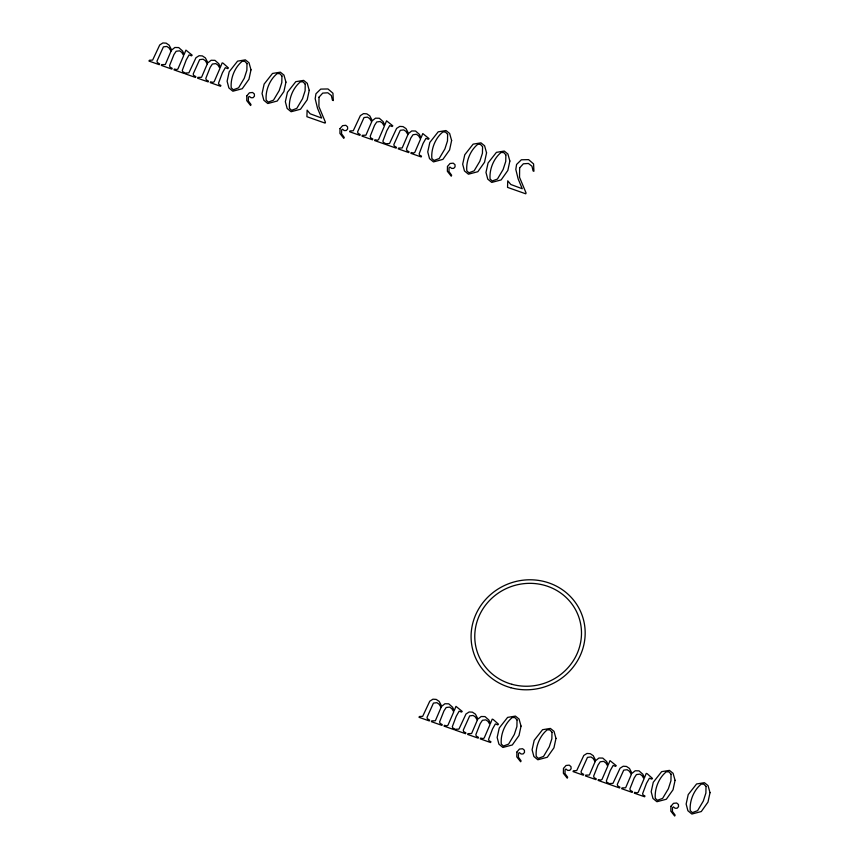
<?xml version="1.0" encoding="UTF-8"?>
<svg xmlns="http://www.w3.org/2000/svg" width="859" height="859" viewBox="0 0 859 859"><rect width="100%" height="100%" fill="white"/><g stroke="black" fill="none" stroke-linecap="round" stroke-linejoin="round"><path stroke-width="1.29" d="M319.011 97.185L318.904 106.623L325.443 122.289L325.11 123.116L306.91 116.706L307.114 110.145L310.206 113.817L321.631 118.048L317.529 108.277L315.178 98.731L315.951 93.771L320.74 89.1L327.966 88.96L332.948 93.223L333.303 100.567L332.454 100.267L331.338 95.521L327.784 92.783L322.726 93.105L319.011 97.185M519.641 167.87L519.534 177.308L526.073 192.974L525.74 193.801L507.54 187.38L507.744 180.83L510.837 184.502L522.261 188.733L518.16 178.962L515.808 169.416L516.581 164.456L521.359 159.785L528.596 159.634L533.579 163.908L533.922 171.252L533.085 170.952L531.968 166.206L528.414 163.468L523.356 163.79L519.641 167.87M246.995 63.663L246.866 70.245L244.278 78.244L238.566 87.843L233.337 89.787L231.232 87.822C230.341 78.319 234.722 67.281 242.249 61.268L244.804 61.333L246.995 63.663M281.945 75.968L281.806 82.55L279.218 90.56L273.506 100.159L268.287 102.103L266.183 100.127C265.281 90.635 269.662 79.597 277.199 73.584L279.744 73.649L281.945 75.968M305.246 84.182L305.106 90.764L302.518 98.764L296.806 108.363L291.588 110.317L289.483 108.341C288.581 98.839 292.962 87.801 300.489 81.798L303.044 81.852L305.246 84.182M447.625 134.337L447.496 140.93L444.898 148.929L439.185 158.528L433.967 160.472L431.862 158.496C430.96 149.004 435.341 137.966 442.879 131.953L445.424 132.018L447.625 134.337M482.575 146.653L482.436 153.235L479.848 161.245L474.136 170.844L468.917 172.788L466.813 170.812C465.911 161.309 470.292 150.271 477.819 144.269L480.374 144.333L482.575 146.653M505.876 154.867L505.736 161.449L503.149 169.448L497.436 179.048L492.218 180.991L490.102 179.016C489.211 169.524 493.592 158.486 501.119 152.472L503.675 152.537L505.876 154.867M517.043 719.906L516.914 726.489L514.316 734.499L508.603 744.098L503.385 746.041L501.28 744.066C500.378 734.563 504.759 723.525 512.297 717.523L514.842 717.576L517.043 719.906M551.993 732.222L551.854 738.804L549.266 746.804L543.554 756.403L538.335 758.357L536.231 756.382C535.329 746.879 539.71 735.841 547.237 729.828L549.792 729.892L551.993 732.222M671.072 774.174L670.943 780.756L668.356 788.766L662.633 798.355L657.414 800.309L655.31 798.333C654.418 788.83 658.799 777.792 666.326 771.79L668.882 771.844L671.072 774.174M706.023 786.49L705.883 793.072L703.296 801.071L697.583 810.671L692.365 812.614L690.26 810.649C689.358 801.146 693.739 790.108 701.277 784.095L703.822 784.16L706.023 786.49M246.844 95.789L246.737 100.621L250.624 105.539L251.021 104.562L248.348 100.933L248.434 97.121L249.335 96.391L251.032 97.722L253.061 97.701L254.447 96.165L254.361 93.996L252.589 92.482L249.4 92.815L246.844 95.789M340.035 128.625L339.928 133.456L343.815 138.363L344.212 137.386L341.538 133.768L341.635 129.945L342.526 129.226L344.223 130.557L346.252 130.536L347.637 128.99L347.551 126.831L345.79 125.317L342.591 125.65L340.035 128.625M447.475 166.474L447.367 171.306L451.254 176.213L451.651 175.236L448.978 171.617L449.064 167.806L449.966 167.076L451.651 168.407L453.692 168.385L455.077 166.839L454.991 164.681L453.219 163.167L450.03 163.5L447.475 166.474M516.893 752.044L516.785 756.865L520.672 761.783L521.069 760.806L518.396 757.187L518.482 753.364L519.384 752.634L521.069 753.977L523.11 753.955L524.495 752.409L524.409 750.24L522.637 748.737L519.448 749.069L516.893 752.044M563.483 768.461L563.375 773.283L567.262 778.2L567.67 777.223L564.997 773.605L565.082 769.782L565.974 769.052L567.67 770.394L569.71 770.373L571.095 768.826L570.999 766.658L569.238 765.144L566.038 765.487L563.483 768.461M670.922 806.311L670.815 811.132L674.702 816.05L675.099 815.073L672.425 811.454L672.511 807.632L673.413 806.902L675.11 808.244L677.139 808.222L678.524 806.676L678.438 804.507L676.667 803.004L673.477 803.337L670.922 806.311M171.059 51.111L165.304 64.532L161.664 64.618L161.342 65.413L171.875 69.128L172.197 68.333L169.985 67.088L169.577 65.574L173.937 54.579L176.149 51.272L179.52 50.831L181.7 52.335L183.708 55.567L177.91 68.967L176.707 69.568L174.323 69.074L173.99 69.869L184.298 73.509L184.621 72.704L182.742 71.694L182.269 70.438L186.188 60.023L189.066 54.922L191.503 55.846L192.169 55.169L185.931 50.123L184.159 54.45L182.516 50.949L178.693 47.567L174.871 47.492L171.671 50.047L169.137 45.162L166.163 43.154L162.877 42.95L159.731 44.958L152.634 60.087L149.316 60.27L148.983 61.064L159.269 64.683L159.602 63.888L157.283 62.482L156.993 61.086L163.403 46.858L166.818 46.44L169.008 47.879L171.059 51.111M207.298 63.877L201.554 77.299L197.914 77.385L197.591 78.19L208.125 81.895L208.447 81.1L206.235 79.855L205.827 78.341L210.176 67.356L212.388 64.038L215.77 63.609L217.939 65.112L219.958 68.333L214.159 81.734L212.946 82.335L210.562 81.841L210.24 82.647L220.548 86.276L220.87 85.47L218.991 84.472L218.519 83.205L222.427 72.79L225.316 67.689L227.753 68.613L228.419 67.936L223.157 63.233L222.17 62.89L220.409 67.217L218.766 63.716L214.943 60.345L211.121 60.27L207.921 62.825L205.387 57.929L202.402 55.921L199.116 55.717L195.97 57.725L188.883 72.854L185.555 73.036L185.233 73.831L195.519 77.46L195.841 76.655L193.522 75.259L193.232 73.863L199.642 59.625L203.068 59.207L205.247 60.645L207.298 63.877M371.689 121.785L365.934 135.207L362.294 135.303L361.972 136.098L372.505 139.813L372.827 139.008L370.616 137.773L370.208 136.259L374.567 125.264L376.768 121.957L380.15 121.516L382.319 123.02L384.338 126.241L378.54 139.652L377.337 140.253L374.943 139.759L374.621 140.554L384.929 144.183L385.251 143.389L383.372 142.379L382.899 141.123L386.818 130.697L389.696 125.607L392.133 126.531L392.799 125.844L386.561 120.808L384.789 125.135L383.146 121.634L379.324 118.252L375.501 118.177L372.301 120.732L369.767 115.836L366.782 113.839L363.497 113.635L360.351 115.632L353.264 130.772L349.946 130.944L349.613 131.749L359.9 135.368L360.222 134.573L357.913 133.166L357.623 131.771L364.023 117.543L367.448 117.125L369.638 118.563L371.689 121.785M407.928 134.562L402.184 147.984L398.544 148.07L398.211 148.865L408.744 152.58L409.077 151.785L406.865 150.54L406.447 149.026L410.806 138.031L413.018 134.723L416.4 134.283L418.569 135.786L420.577 139.018L414.79 152.419L413.576 153.02L411.193 152.526L410.86 153.321L421.168 156.961L421.501 156.155L419.622 155.157L419.138 153.89L423.058 143.474L425.946 138.374L428.373 139.298L429.049 138.621L422.8 133.575L421.039 137.902L419.396 134.401L415.563 131.019L411.751 130.944L408.54 133.499L406.017 128.614L403.032 126.606L399.746 126.402L396.6 128.41L389.514 143.539L386.185 143.721L385.863 144.516L396.139 148.135L396.471 147.34L394.152 145.944L393.862 144.537L400.273 130.31L403.698 129.892L405.877 131.33L407.928 134.562M441.107 707.354L435.352 720.776L431.712 720.862L431.39 721.667L441.923 725.372L442.245 724.577L440.033 723.342L439.625 721.818L443.985 710.833L446.186 707.515L449.568 707.086L451.737 708.589L453.756 711.81L447.958 725.221L446.755 725.823L444.361 725.318L444.039 726.123L454.347 729.753L454.669 728.958L452.79 727.949L452.317 726.693L456.236 716.266L459.114 711.177L461.551 712.09L462.217 711.413L455.979 706.366L454.207 710.704L452.564 707.204L448.742 703.822L444.919 703.746L441.719 706.302L439.185 701.406L436.2 699.409L432.915 699.194L429.768 701.202L422.682 716.342L419.364 716.513L419.031 717.308L429.317 720.937L429.64 720.132L427.331 718.736L427.041 717.34L433.441 703.102L436.866 702.683L439.056 704.133L441.107 707.354M477.346 720.121L471.602 733.543L467.962 733.629L467.629 734.434L478.162 738.149L478.495 737.344L476.273 736.109L475.865 734.595L480.224 723.6L482.436 720.293L485.807 719.853L487.987 721.356L489.995 724.577L484.208 737.988L482.994 738.59L480.611 738.096L480.278 738.89L490.586 742.52L490.918 741.725L489.039 740.716L488.556 739.459L492.475 729.033L495.364 723.944L497.791 724.867L498.467 724.18L493.195 719.488L492.218 719.133L490.457 723.471L488.814 719.971L484.981 716.589L481.169 716.513L477.958 719.069L475.435 714.173L472.45 712.175L469.164 711.971L466.018 713.969L458.931 729.108L455.603 729.28L455.281 730.086L465.557 733.704L465.889 732.91L463.57 731.503L463.28 730.107L469.69 715.88L473.116 715.45L475.295 716.9L477.346 720.121M595.137 761.622L589.381 775.043L585.741 775.129L585.419 775.935L595.953 779.639L596.275 778.845L594.063 777.61L593.655 776.085L598.014 765.101L600.226 761.783L603.598 761.353L605.767 762.856L607.785 766.078L601.987 779.478L600.785 780.09L598.401 779.585L598.068 780.391L608.376 784.02L608.698 783.215L606.819 782.216L606.347 780.96L610.266 770.534L613.143 765.433L615.581 766.357L616.247 765.68L610.008 760.634L608.236 764.972L606.594 761.471L602.771 758.089L598.948 758.014L595.749 760.569L593.215 755.673L590.24 753.665L586.955 753.461L583.798 755.469L576.711 770.609L573.393 770.781L573.06 771.575L583.347 775.205L583.68 774.399L581.36 773.003L581.071 771.607L587.481 757.37L590.895 756.951L593.086 758.4L595.137 761.622M631.376 774.389L625.631 787.81L621.991 787.896L621.658 788.702L632.203 792.417L632.525 791.611L630.313 790.377L629.905 788.863L634.253 777.867L636.465 774.56L639.848 774.12L642.017 775.623L644.035 778.845L638.237 792.256L637.024 792.857L634.64 792.352L634.318 793.158L644.615 796.787L644.948 795.992L643.069 794.983L642.596 793.727L646.505 783.301L649.393 778.211L651.831 779.124L652.496 778.447L647.235 773.744L646.247 773.401L644.486 777.739L642.843 774.238L639.021 770.856L635.198 770.781L631.999 773.336L629.464 768.44L626.479 766.443L623.194 766.239L620.048 768.236L612.961 783.376L609.632 783.548L609.31 784.353L619.597 787.971L619.919 787.166L617.6 785.77L617.31 784.374L623.72 770.136L627.145 769.718L629.325 771.167L631.376 774.389M250.989 69.826L248.96 79.264L242.259 88.713L232.843 91.215L228.881 87.929L227.109 81.218L229.192 71.769L237.567 61.15L245.373 59.862L249.013 62.793L250.989 69.826M285.94 82.142L283.91 91.569L277.21 101.029L267.783 103.531L263.831 100.245L262.059 93.534L264.142 84.075L272.507 73.455L280.324 72.167L283.964 75.109L285.94 82.142M309.229 90.345L307.2 99.784L300.51 109.243L291.083 111.734L287.131 108.449L285.349 101.738L287.443 92.289L295.807 81.669L303.624 80.381L307.264 83.312L309.229 90.345M451.619 140.511L449.59 149.949L442.89 159.398L433.462 161.9L429.511 158.614L427.739 151.903L429.822 142.454L438.187 131.835L446.004 130.547L449.644 133.478L451.619 140.511M486.559 152.827L484.53 162.254L477.84 171.714L468.413 174.205L464.461 170.92L462.679 164.209L464.773 154.76L473.137 144.14L480.954 142.852L484.594 145.794L486.559 152.827M509.859 161.03L507.83 170.469L501.141 179.918L491.713 182.419L487.762 179.134L485.979 172.423L488.073 162.974L496.438 152.354L504.244 151.066L507.894 153.997L509.859 161.03M521.037 726.08L519.008 735.508L512.308 744.968L502.88 747.459L498.929 744.173L497.157 737.462L499.24 728.013L507.605 717.394L515.421 716.105L519.061 719.047L521.037 726.08M555.977 738.386L553.948 747.824L547.258 757.273L537.831 759.775L533.879 756.489L532.097 749.778L534.191 740.329L542.555 729.71L550.372 728.421L554.012 731.353L555.977 738.386M675.067 780.337L673.037 789.775L666.337 799.235L656.92 801.726L652.958 798.441L651.186 791.73L653.269 782.281L661.645 771.661L669.451 770.373L673.091 773.304L675.067 780.337M710.017 792.653L707.988 802.091L701.288 811.54L691.86 814.042L687.909 810.756L686.137 804.045L688.22 794.596L696.585 783.977L704.401 782.689L708.041 785.62L710.017 792.653M510.751 687.705A57.392 54.643 -21 0 0 583.873 621.336A57.392 54.643 -21 0 0 489.759 595.319A57.392 54.643 -21 0 0 510.751 687.705M511.878 684.29A53.688 51.121 -21 0 0 580.276 622.206A53.688 51.121 -21 0 0 492.239 597.864A53.688 51.121 -21 0 0 511.878 684.29"/></g></svg>
